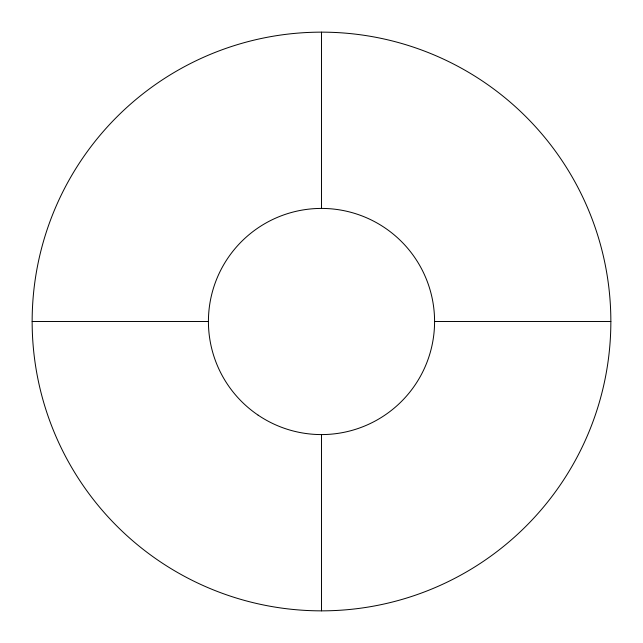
<?xml version="1.0" encoding="UTF-8"?>
<svg xmlns="http://www.w3.org/2000/svg" width="643" height="643" viewBox="0 0 643 643"><rect width="100%" height="100%" fill="white"/><g stroke="black" fill="none" stroke-linecap="round" stroke-linejoin="round"><path stroke-width="0.96" d="M32.15 321.5L208.42 321.5M434.58 321.5L610.85 321.5A289.35 289.35 0 0 0 176.825 70.915A289.35 289.35 0 0 0 176.825 572.085A289.35 289.35 0 0 0 610.85 321.5M321.5 32.15L321.5 208.42M321.5 434.58L321.5 610.85M258.116 415.145A113.08 113.08 0 0 0 434.29 329.57A113.08 113.08 0 0 0 272.093 219.785A113.08 113.08 0 0 0 258.116 415.145"/></g></svg>
